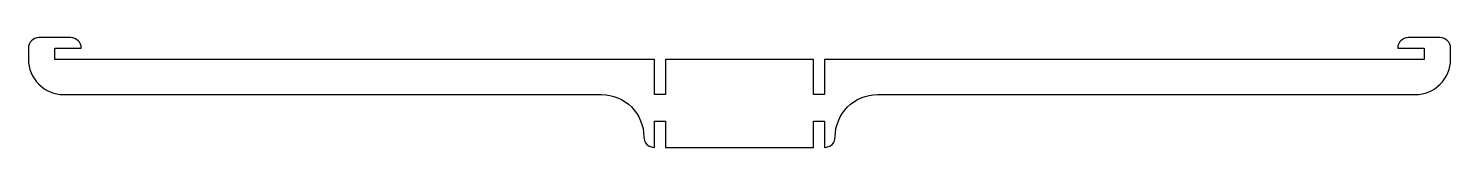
# Model space of a CAD drawing. Header units: millimetres. Extents: x -202 to 202, y -28 to 3.
import ezdxf

# ---------------------------------------------------------------- set-up
doc = ezdxf.new("R2010")
doc.units = ezdxf.units.MM
doc.layers.get('0').update_dxf_attribs({"linetype": 'CONTINUOUS'})

msp = doc.modelspace()

# ---------------------------------------------------------------- linework, layer by layer
msp.add_lwpolyline([(21, -13.18), (21, -3.18), (-21, -3.18), (-21, -13.18), (-24.18, -13.18), (-24.18, -3.18), (-194.5, -3.18), (-194.5, 0), (-187, 0, 0.414214), (-190, 3), (-199, 3, 0.414214), (-202, 0), (-202, -3.18, 0.414214), (-192, -13.18), (-39.18, -13.18, -0.414214), (-27.18, -25.18, 0.420084), (-24.12, -28.17), (-24.12, -20.68), (-21.06, -20.68), (-21.06, -28.18), (21.06, -28.18), (21.06, -20.68), (24.12, -20.68), (24.12, -28.17, 0.420084), (27.18, -25.18, -0.414214), (39.18, -13.18), (192, -13.18, 0.414214), (202, -3.18), (202, 0, 0.414214), (199, 3), (190, 3, 0.414214), (187, 0), (194.5, 0), (194.5, -3.18), (24.18, -3.18), (24.18, -13.18)], format="xyb", close=True)

doc.saveas('drawing.dxf')
